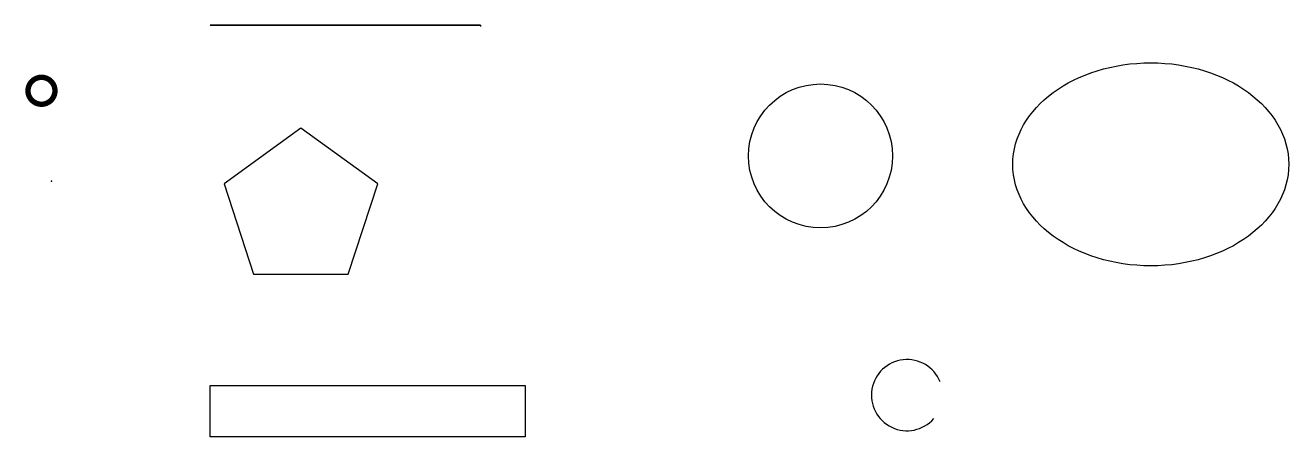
# Model space of a CAD drawing. Header units: inches. Extents: x -141 to -24, y 99 to 137.
import ezdxf

# ---------------------------------------------------------------- set-up
doc = ezdxf.new("R2010")
doc.units = ezdxf.units.IN
doc.header["$MEASUREMENT"] = 0

msp = doc.modelspace()

# ---------------------------------------------------------------- linework, layer by layer
for p, q in [((-123.79, 137.42), (-98.75, 137.42)), ((-98.75, 137.42), (-123.79, 137.42)), ((-98.75, 137.42), (-98.75, 137.3))]:
    msp.add_line(p, q)
at = {"const_width": 0.5}
msp.add_lwpolyline([(-140.67, 131.35, 1), (-138.17, 131.35, 1)], format="xyb", close=True, dxfattribs=at)
for points in [[(-115.39, 127.88), (-122.5, 122.72), (-119.79, 114.36), (-111, 114.36), (-108.28, 122.72)], [(-123.78, 104.04), (-94.61, 104.04), (-94.61, 99.27), (-123.78, 99.27)]]:
    msp.add_lwpolyline(points, close=True)
msp.add_circle((-67.26, 125.31), 6.67)
msp.add_arc((-59.25, 103.13), 3.3, 21.961, 318.739)
msp.add_ellipse((-36.67, 124.53), major_axis=(-12.78, 0), ratio=0.736403)
msp.add_point((-138.5, 122.98))

doc.saveas('drawing.dxf')
